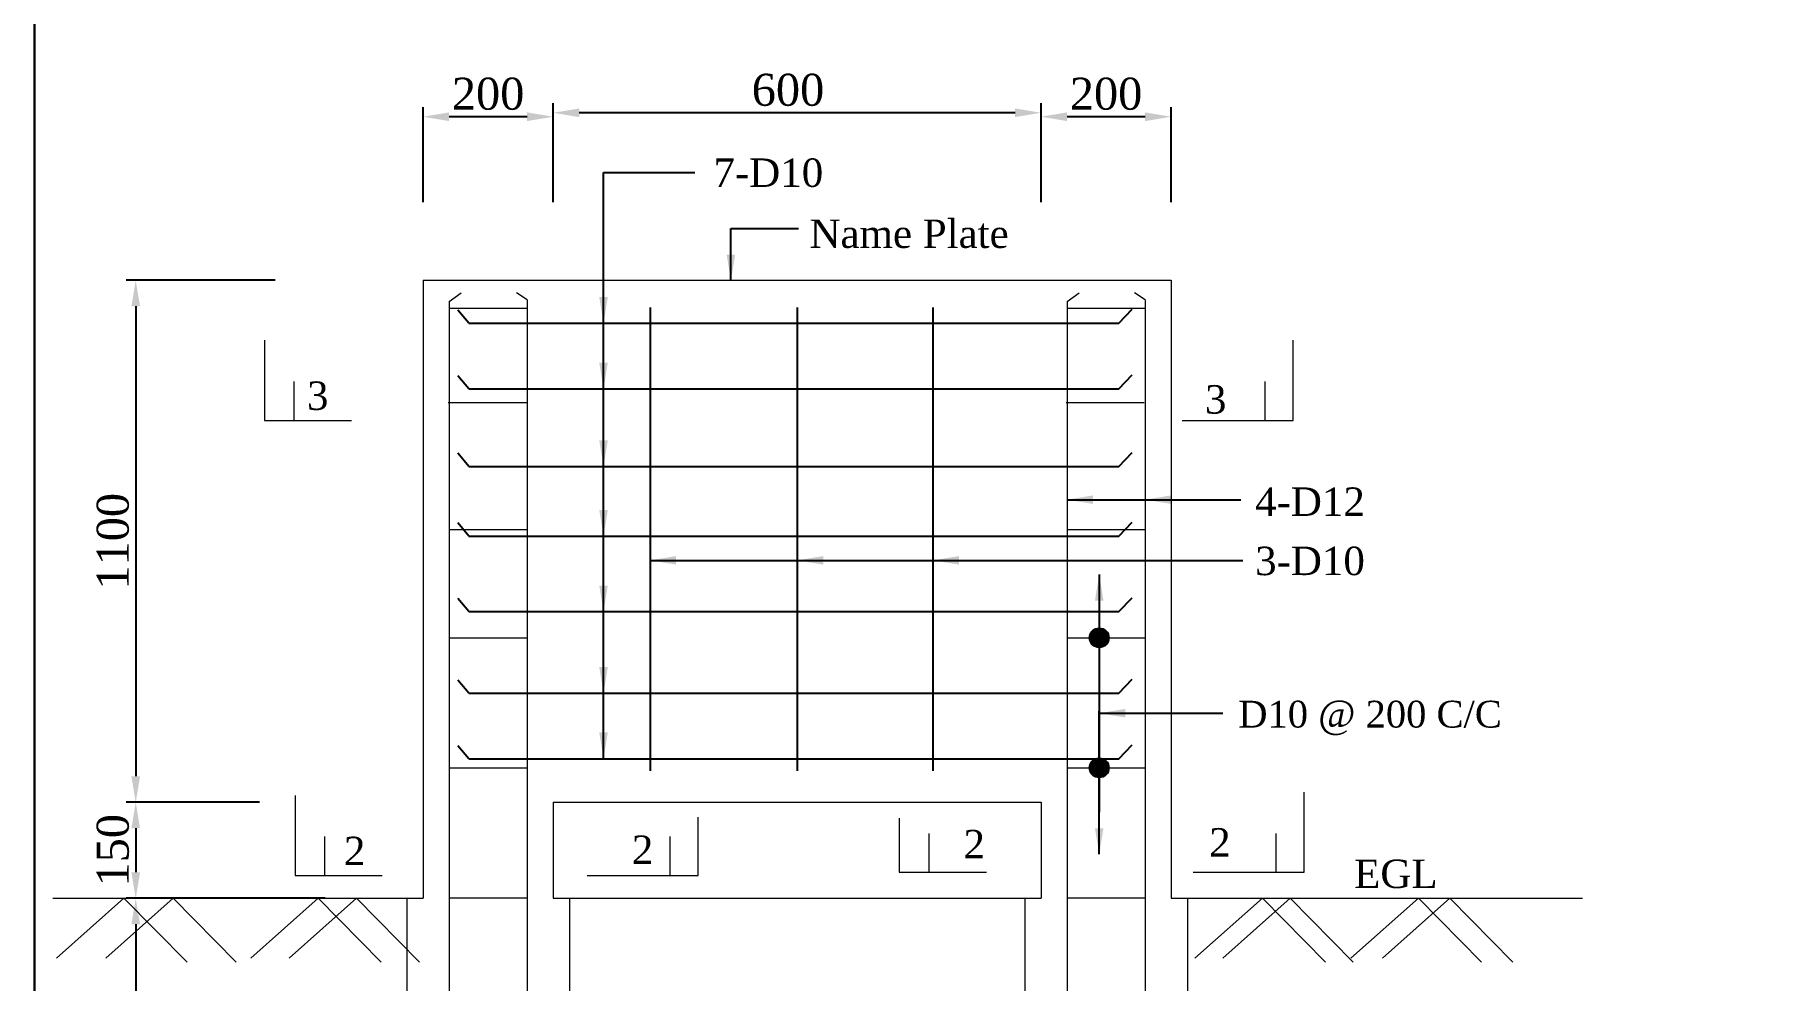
# Model space of a CAD drawing. Header units: metres. Extents: x -2434 to 11656, y -15288 to 8109.
# Drawn here: x 1027.3 to 1093.8, y -8354.2 to -8317.8 of the extents above; entities that cross this region are included whole.
import ezdxf

# ---------------------------------------------------------------- set-up
doc = ezdxf.new("R2010")
doc.units = ezdxf.units.M
doc.layers.add('Blocks', color=11, linetype='Continuous', lineweight=9)
doc.layers.add('LINE', color=7, linetype='Continuous')
doc.styles.get("Standard").update_dxf_attribs({"font": 'times.ttf'})
doc.styles.add('TIMES', font='ARIALN.TTF')
doc.dimstyles.get("Standard").update_dxf_attribs({"dimtxt": 0.5, "dimasz": 0.4075, "dimexe": 0.364, "dimexo": 0.219, "dimgap": 0.09, "dimtad": 0, "dimdec": 0, "dimlfac": 1000, "dimzin": 0, "dimdsep": 46, "dimtxsty": 'Standard', "dimcen": 0.09, "dimadec": 0, "dimazin": 0, "dimtfac": 1, "dimtdec": 0, "dimtofl": 0, "dimtmove": 0, "dimatfit": 3, "dimfxl": 1, "dimtolj": 1, "dimtzin": 0, "dimarcsym": 0})

# ---------------------------------------------------------------- blocks, each defined once
blk = doc.blocks.new('*D888')
at = {"layer": 'Blocks', "color": 0, "linetype": 'ByBlock', "lineweight": -2, "ltscale": 0.5}
for p, q in [((1038.496, -8351.042), (1030.853, -8351.042)), ((1031.217, -8352.042), (1031.217, -8365.042)), ((1035.704, -8366.042), (1030.853, -8366.042))]:
    blk.add_line(p, q, dxfattribs=at)
at = {"layer": 'Blocks', "color": 0, "linetype": 'ByBlock', "lineweight": -3, "ltscale": 0.5}
for points in [[(1031.05, -8352.042), (1031.384, -8352.042), (1031.217, -8351.042)], [(1031.05, -8365.042), (1031.384, -8365.042), (1031.217, -8366.042)]]:
    blk.add_solid(points, dxfattribs=at)
at = {"layer": 'Defpoints', "color": 0, "linetype": 'ByBlock', "lineweight": -3, "ltscale": 0.5}
for p in [(1038.715, -8351.042), (1031.217, -8366.042), (1035.923, -8366.042)]:
    blk.add_point(p, dxfattribs=at)
at = {"layer": 'Blocks', "color": 0, "linetype": 'ByBlock', "lineweight": 13, "ltscale": 0.5, "insert": (1030.342, -8358.542), "char_height": 1.23, "attachment_point": 5, "rotation": 90}
blk.add_mtext('\\A1;{\\fTimes New Roman|b0|i0|c0|p18;600}', dxfattribs=at)
blk = doc.blocks.new('*D889')
at = {"layer": 'Blocks', "color": 0, "linetype": 'ByBlock', "lineweight": -2, "ltscale": 0.5}
for p, q in [((1035.978, -8347.355), (1030.853, -8347.355)), ((1031.217, -8348.355), (1031.217, -8350.042)), ((1038.496, -8351.042), (1030.853, -8351.042))]:
    blk.add_line(p, q, dxfattribs=at)
at = {"layer": 'Blocks', "color": 0, "linetype": 'ByBlock', "lineweight": -3, "ltscale": 0.5}
for points in [[(1031.05, -8348.355), (1031.384, -8348.355), (1031.217, -8347.355)], [(1031.05, -8350.042), (1031.384, -8350.042), (1031.217, -8351.042)]]:
    blk.add_solid(points, dxfattribs=at)
at = {"layer": 'Defpoints', "color": 0, "linetype": 'ByBlock', "lineweight": -3, "ltscale": 0.5}
for p in [(1036.197, -8347.355), (1031.217, -8351.042), (1038.715, -8351.042)]:
    blk.add_point(p, dxfattribs=at)
at = {"layer": 'Blocks', "color": 0, "linetype": 'ByBlock', "lineweight": 13, "ltscale": 0.5, "insert": (1030.342, -8349.198), "char_height": 1.23, "attachment_point": 5, "rotation": 90}
blk.add_mtext('\\A1;150', dxfattribs=at)
blk = doc.blocks.new('*D890')
at = {"layer": 'Blocks', "color": 0, "linetype": 'ByBlock', "lineweight": -2, "ltscale": 0.5}
for p, q in [((1036.578, -8327.292), (1030.853, -8327.292)), ((1031.217, -8328.292), (1031.217, -8346.355)), ((1035.978, -8347.355), (1030.853, -8347.355))]:
    blk.add_line(p, q, dxfattribs=at)
at = {"layer": 'Blocks', "color": 0, "linetype": 'ByBlock', "lineweight": -3, "ltscale": 0.5}
for points in [[(1031.05, -8328.292), (1031.384, -8328.292), (1031.217, -8327.292)], [(1031.05, -8346.355), (1031.384, -8346.355), (1031.217, -8347.355)]]:
    blk.add_solid(points, dxfattribs=at)
at = {"layer": 'Defpoints', "color": 0, "linetype": 'ByBlock', "lineweight": -3, "ltscale": 0.5}
for p in [(1036.797, -8327.292), (1031.217, -8347.355), (1036.197, -8347.355)]:
    blk.add_point(p, dxfattribs=at)
at = {"layer": 'Blocks', "color": 0, "linetype": 'ByBlock', "lineweight": 13, "ltscale": 0.5, "insert": (1030.342, -8337.323), "char_height": 1.23, "attachment_point": 5, "rotation": 90}
blk.add_mtext('\\A1;1100', dxfattribs=at)
blk = doc.blocks.new('*D895')
at = {"layer": 'Blocks', "color": 0, "linetype": 'ByBlock', "lineweight": -2, "ltscale": 0.5}
for p, q in [((1042.26, -8324.29), (1042.26, -8320.643)), ((1047.26, -8324.29), (1047.26, -8320.643)), ((1046.26, -8321.007), (1043.26, -8321.007))]:
    blk.add_line(p, q, dxfattribs=at)
at = {"layer": 'Blocks', "color": 0, "linetype": 'ByBlock', "lineweight": -3, "ltscale": 0.5}
for points in [[(1043.26, -8320.84), (1043.26, -8321.174), (1042.26, -8321.007)], [(1046.26, -8320.84), (1046.26, -8321.174), (1047.26, -8321.007)]]:
    blk.add_solid(points, dxfattribs=at)
at = {"layer": 'Defpoints', "color": 0, "linetype": 'ByBlock', "lineweight": -3, "ltscale": 0.5}
for p in [(1042.26, -8321.007), (1042.26, -8324.509), (1047.26, -8324.509)]:
    blk.add_point(p, dxfattribs=at)
at = {"layer": 'Blocks', "color": 0, "linetype": 'ByBlock', "lineweight": 13, "ltscale": 0.5, "insert": (1044.76, -8320.131), "char_height": 1.23, "attachment_point": 5}
blk.add_mtext('\\A1;{\\fTimes New Roman|b0|i0|c0|p18;200}', dxfattribs=at)
blk = doc.blocks.new('*D896')
at = {"layer": 'Blocks', "color": 0, "linetype": 'ByBlock', "lineweight": -2, "ltscale": 0.5}
for p, q in [((1047.26, -8324.29), (1047.26, -8320.491)), ((1066.01, -8324.29), (1066.01, -8320.491)), ((1065.01, -8320.855), (1048.26, -8320.855))]:
    blk.add_line(p, q, dxfattribs=at)
at = {"layer": 'Blocks', "color": 0, "linetype": 'ByBlock', "lineweight": -3, "ltscale": 0.5}
for points in [[(1048.26, -8320.689), (1048.26, -8321.022), (1047.26, -8320.855)], [(1065.01, -8320.689), (1065.01, -8321.022), (1066.01, -8320.855)]]:
    blk.add_solid(points, dxfattribs=at)
at = {"layer": 'Defpoints', "color": 0, "linetype": 'ByBlock', "lineweight": -3, "ltscale": 0.5}
for p in [(1047.26, -8320.855), (1047.26, -8324.509), (1066.01, -8324.509)]:
    blk.add_point(p, dxfattribs=at)
at = {"layer": 'Blocks', "color": 0, "linetype": 'ByBlock', "lineweight": 13, "ltscale": 0.5, "insert": (1056.286, -8319.98), "char_height": 1.23, "attachment_point": 5}
blk.add_mtext('\\A1;600', dxfattribs=at)
blk = doc.blocks.new('*D897')
at = {"layer": 'Blocks', "color": 0, "linetype": 'ByBlock', "lineweight": -2, "ltscale": 0.5}
for p, q in [((1066.01, -8324.29), (1066.01, -8320.643)), ((1071.01, -8324.29), (1071.01, -8320.643)), ((1070.01, -8321.007), (1067.01, -8321.007))]:
    blk.add_line(p, q, dxfattribs=at)
at = {"layer": 'Blocks', "color": 0, "linetype": 'ByBlock', "lineweight": -3, "ltscale": 0.5}
for points in [[(1067.01, -8320.84), (1067.01, -8321.174), (1066.01, -8321.007)], [(1070.01, -8320.84), (1070.01, -8321.174), (1071.01, -8321.007)]]:
    blk.add_solid(points, dxfattribs=at)
at = {"layer": 'Defpoints', "color": 0, "linetype": 'ByBlock', "lineweight": -3, "ltscale": 0.5}
for p in [(1066.01, -8321.007), (1066.01, -8324.509), (1071.01, -8324.509)]:
    blk.add_point(p, dxfattribs=at)
at = {"layer": 'Blocks', "color": 0, "linetype": 'ByBlock', "lineweight": 13, "ltscale": 0.5, "insert": (1068.51, -8320.131), "char_height": 1.23, "attachment_point": 5}
blk.add_mtext('\\A1;{\\fTimes New Roman|b0|i0|c0|p18;200}', dxfattribs=at)
blk = doc.blocks.new('*D1011')
at = {"layer": 'Blocks', "color": 0, "linetype": 'ByBlock', "lineweight": -2, "ltscale": 0.5}
for p, q in [((1038.496, -8351.042), (1030.853, -8351.042)), ((1031.217, -8352.042), (1031.217, -8365.042)), ((1035.704, -8366.042), (1030.853, -8366.042))]:
    blk.add_line(p, q, dxfattribs=at)
at = {"layer": 'Blocks', "color": 0, "linetype": 'ByBlock', "lineweight": -3, "ltscale": 0.5}
for points in [[(1031.05, -8352.042), (1031.384, -8352.042), (1031.217, -8351.042)], [(1031.05, -8365.042), (1031.384, -8365.042), (1031.217, -8366.042)]]:
    blk.add_solid(points, dxfattribs=at)
at = {"layer": 'Defpoints', "color": 0, "linetype": 'ByBlock', "lineweight": -3, "ltscale": 0.5}
for p in [(1038.715, -8351.042), (1031.217, -8366.042), (1035.923, -8366.042)]:
    blk.add_point(p, dxfattribs=at)
at = {"layer": 'Blocks', "color": 0, "linetype": 'ByBlock', "lineweight": 13, "ltscale": 0.5, "insert": (1030.342, -8358.542), "char_height": 1.23, "attachment_point": 5, "rotation": 90}
blk.add_mtext('\\A1;{\\fTimes New Roman|b0|i0|c0|p18;600}', dxfattribs=at)
blk = doc.blocks.new('*D1012')
at = {"layer": 'Blocks', "color": 0, "linetype": 'ByBlock', "lineweight": -2, "ltscale": 0.5}
for p, q in [((1035.978, -8347.355), (1030.853, -8347.355)), ((1031.217, -8348.355), (1031.217, -8350.042)), ((1038.496, -8351.042), (1030.853, -8351.042))]:
    blk.add_line(p, q, dxfattribs=at)
at = {"layer": 'Blocks', "color": 0, "linetype": 'ByBlock', "lineweight": -3, "ltscale": 0.5}
for points in [[(1031.05, -8348.355), (1031.384, -8348.355), (1031.217, -8347.355)], [(1031.05, -8350.042), (1031.384, -8350.042), (1031.217, -8351.042)]]:
    blk.add_solid(points, dxfattribs=at)
at = {"layer": 'Defpoints', "color": 0, "linetype": 'ByBlock', "lineweight": -3, "ltscale": 0.5}
for p in [(1036.197, -8347.355), (1031.217, -8351.042), (1038.715, -8351.042)]:
    blk.add_point(p, dxfattribs=at)
at = {"layer": 'Blocks', "color": 0, "linetype": 'ByBlock', "lineweight": 13, "ltscale": 0.5, "insert": (1030.342, -8349.198), "char_height": 1.23, "attachment_point": 5, "rotation": 90}
blk.add_mtext('\\A1;150', dxfattribs=at)
blk = doc.blocks.new('*D1013')
at = {"layer": 'Blocks', "color": 0, "linetype": 'ByBlock', "lineweight": -2, "ltscale": 0.5}
for p, q in [((1036.578, -8327.292), (1030.853, -8327.292)), ((1031.217, -8328.292), (1031.217, -8346.355)), ((1035.978, -8347.355), (1030.853, -8347.355))]:
    blk.add_line(p, q, dxfattribs=at)
at = {"layer": 'Blocks', "color": 0, "linetype": 'ByBlock', "lineweight": -3, "ltscale": 0.5}
for points in [[(1031.05, -8328.292), (1031.384, -8328.292), (1031.217, -8327.292)], [(1031.05, -8346.355), (1031.384, -8346.355), (1031.217, -8347.355)]]:
    blk.add_solid(points, dxfattribs=at)
at = {"layer": 'Defpoints', "color": 0, "linetype": 'ByBlock', "lineweight": -3, "ltscale": 0.5}
for p in [(1036.797, -8327.292), (1031.217, -8347.355), (1036.197, -8347.355)]:
    blk.add_point(p, dxfattribs=at)
at = {"layer": 'Blocks', "color": 0, "linetype": 'ByBlock', "lineweight": 13, "ltscale": 0.5, "insert": (1030.342, -8337.323), "char_height": 1.23, "attachment_point": 5, "rotation": 90}
blk.add_mtext('\\A1;1100', dxfattribs=at)
blk = doc.blocks.new('*D1018')
at = {"layer": 'Blocks', "color": 0, "linetype": 'ByBlock', "lineweight": -2, "ltscale": 0.5}
for p, q in [((1042.26, -8324.29), (1042.26, -8320.643)), ((1047.26, -8324.29), (1047.26, -8320.643)), ((1046.26, -8321.007), (1043.26, -8321.007))]:
    blk.add_line(p, q, dxfattribs=at)
at = {"layer": 'Blocks', "color": 0, "linetype": 'ByBlock', "lineweight": -3, "ltscale": 0.5}
for points in [[(1043.26, -8320.84), (1043.26, -8321.174), (1042.26, -8321.007)], [(1046.26, -8320.84), (1046.26, -8321.174), (1047.26, -8321.007)]]:
    blk.add_solid(points, dxfattribs=at)
at = {"layer": 'Defpoints', "color": 0, "linetype": 'ByBlock', "lineweight": -3, "ltscale": 0.5}
for p in [(1042.26, -8321.007), (1042.26, -8324.509), (1047.26, -8324.509)]:
    blk.add_point(p, dxfattribs=at)
at = {"layer": 'Blocks', "color": 0, "linetype": 'ByBlock', "lineweight": 13, "ltscale": 0.5, "insert": (1044.76, -8320.131), "char_height": 1.23, "attachment_point": 5}
blk.add_mtext('\\A1;{\\fTimes New Roman|b0|i0|c0|p18;200}', dxfattribs=at)
blk = doc.blocks.new('*D1019')
at = {"layer": 'Blocks', "color": 0, "linetype": 'ByBlock', "lineweight": -2, "ltscale": 0.5}
for p, q in [((1047.26, -8324.29), (1047.26, -8320.491)), ((1066.01, -8324.29), (1066.01, -8320.491)), ((1065.01, -8320.855), (1048.26, -8320.855))]:
    blk.add_line(p, q, dxfattribs=at)
at = {"layer": 'Blocks', "color": 0, "linetype": 'ByBlock', "lineweight": -3, "ltscale": 0.5}
for points in [[(1048.26, -8320.689), (1048.26, -8321.022), (1047.26, -8320.855)], [(1065.01, -8320.689), (1065.01, -8321.022), (1066.01, -8320.855)]]:
    blk.add_solid(points, dxfattribs=at)
at = {"layer": 'Defpoints', "color": 0, "linetype": 'ByBlock', "lineweight": -3, "ltscale": 0.5}
for p in [(1047.26, -8320.855), (1047.26, -8324.509), (1066.01, -8324.509)]:
    blk.add_point(p, dxfattribs=at)
at = {"layer": 'Blocks', "color": 0, "linetype": 'ByBlock', "lineweight": 13, "ltscale": 0.5, "insert": (1056.286, -8319.98), "char_height": 1.23, "attachment_point": 5}
blk.add_mtext('\\A1;600', dxfattribs=at)
blk = doc.blocks.new('*D1020')
at = {"layer": 'Blocks', "color": 0, "linetype": 'ByBlock', "lineweight": -2, "ltscale": 0.5}
for p, q in [((1066.01, -8324.29), (1066.01, -8320.643)), ((1071.01, -8324.29), (1071.01, -8320.643)), ((1070.01, -8321.007), (1067.01, -8321.007))]:
    blk.add_line(p, q, dxfattribs=at)
at = {"layer": 'Blocks', "color": 0, "linetype": 'ByBlock', "lineweight": -3, "ltscale": 0.5}
for points in [[(1067.01, -8320.84), (1067.01, -8321.174), (1066.01, -8321.007)], [(1070.01, -8320.84), (1070.01, -8321.174), (1071.01, -8321.007)]]:
    blk.add_solid(points, dxfattribs=at)
at = {"layer": 'Defpoints', "color": 0, "linetype": 'ByBlock', "lineweight": -3, "ltscale": 0.5}
for p in [(1066.01, -8321.007), (1066.01, -8324.509), (1071.01, -8324.509)]:
    blk.add_point(p, dxfattribs=at)
at = {"layer": 'Blocks', "color": 0, "linetype": 'ByBlock', "lineweight": 13, "ltscale": 0.5, "insert": (1068.51, -8320.131), "char_height": 1.23, "attachment_point": 5}
blk.add_mtext('\\A1;{\\fTimes New Roman|b0|i0|c0|p18;200}', dxfattribs=at)

msp = doc.modelspace()

# ---------------------------------------------------------------- hatches: boundary and pattern name
at = {"layer": 'Blocks', "linetype": 'ByBlock', "lineweight": 13, "ltscale": 0.5}
for points in [[(1068.629185, -8341.031747, 1), (1067.863831, -8341.031747, 1)], [(1068.629185, -8341.031747, 1), (1067.863831, -8341.031747, 1)], [(1068.629185, -8346.031747, 1), (1067.863831, -8346.031747, 1)], [(1068.629185, -8346.031747, 1), (1067.863831, -8346.031747, 1)]]:
    msp.add_hatch(color=0, dxfattribs=at).paths.add_polyline_path(points)

# ---------------------------------------------------------------- linework, layer by layer
at = {"color": 0, "linetype": 'Continuous', "lineweight": -3, "ltscale": 0.5}
for p, q in [((1044.020653, -8328.940906), (1043.594421, -8328.438681)), ((1044.020653, -8328.940906), (1043.594421, -8328.438681)), ((1050.987249, -8328.340782), (1050.987249, -8346.146747)), ((1050.987249, -8328.340782), (1050.987249, -8346.146747)), ((1056.63853, -8328.340782), (1056.63853, -8346.146747)), ((1056.63853, -8328.340782), (1056.63853, -8346.146747)), ((1061.855125, -8328.340782), (1061.855125, -8346.146747)), ((1061.855125, -8328.340782), (1061.855125, -8346.146747)), ((1069.004275, -8328.940906), (1069.516177, -8328.408779)), ((1069.004275, -8328.940906), (1069.516177, -8328.408779)), ((1044.020653, -8328.940906), (1069.004275, -8328.940906)), ((1044.020653, -8328.940906), (1069.004275, -8328.940906)), ((1044.020653, -8331.463795), (1043.594421, -8330.96157)), ((1044.020653, -8331.463795), (1043.594421, -8330.96157)), ((1069.004275, -8331.463795), (1069.516177, -8330.931668)), ((1069.004275, -8331.463795), (1069.516177, -8330.931668)), ((1044.020653, -8331.463795), (1069.004275, -8331.463795)), ((1044.020653, -8331.463795), (1069.004275, -8331.463795)), ((1044.020653, -8334.445368), (1043.594421, -8333.943143)), ((1044.020653, -8334.445368), (1043.594421, -8333.943143)), ((1069.004275, -8334.445368), (1069.516177, -8333.913242)), ((1069.004275, -8334.445368), (1069.516177, -8333.913242)), ((1044.020653, -8334.445368), (1069.004275, -8334.445368)), ((1044.020653, -8334.445368), (1069.004275, -8334.445368)), ((1044.020653, -8337.121158), (1043.594421, -8336.618933)), ((1044.020653, -8337.121158), (1043.594421, -8336.618933)), ((1069.004275, -8337.121158), (1069.516177, -8336.589032)), ((1069.004275, -8337.121158), (1069.516177, -8336.589032)), ((1044.020653, -8337.121158), (1069.004275, -8337.121158)), ((1044.020653, -8337.121158), (1069.004275, -8337.121158)), ((1044.020653, -8340.02629), (1043.594421, -8339.524065)), ((1044.020653, -8340.02629), (1043.594421, -8339.524065)), ((1044.020653, -8340.02629), (1069.004275, -8340.02629)), ((1044.020653, -8340.02629), (1069.004275, -8340.02629)), ((1069.004275, -8340.02629), (1069.516177, -8339.494164)), ((1069.004275, -8340.02629), (1069.516177, -8339.494164)), ((1044.020653, -8343.160765), (1043.594421, -8342.65854)), ((1044.020653, -8343.160765), (1043.594421, -8342.65854)), ((1069.004275, -8343.160765), (1069.516177, -8342.628638)), ((1069.004275, -8343.160765), (1069.516177, -8342.628638)), ((1044.020653, -8343.160765), (1069.004275, -8343.160765)), ((1044.020653, -8343.160765), (1069.004275, -8343.160765)), ((1044.020653, -8345.683654), (1043.594421, -8345.181429)), ((1044.020653, -8345.683654), (1043.594421, -8345.181429)), ((1069.004275, -8345.683654), (1069.516177, -8345.151527)), ((1069.004275, -8345.683654), (1069.516177, -8345.151527)), ((1044.020653, -8345.683654), (1069.004275, -8345.683654)), ((1044.020653, -8345.683654), (1069.004275, -8345.683654))]:
    msp.add_line(p, q, dxfattribs=at)
at = {"layer": 'Blocks', "color": 0, "linetype": 'ByBlock', "lineweight": 13, "ltscale": 0.5}
for p, q in [((1042.260378, -8327.291536), (1042.260378, -8351.041536)), ((1042.260378, -8327.291536), (1071.010378, -8327.291536)), ((1042.260378, -8327.291536), (1042.260378, -8351.041536)), ((1042.260378, -8327.291536), (1071.010378, -8327.291536)), ((1071.010378, -8327.291536), (1071.010378, -8351.041536)), ((1071.010378, -8327.291536), (1071.010378, -8351.041536)), ((1043.260378, -8328.107335), (1043.723525, -8327.779434)), ((1043.260378, -8328.107335), (1043.723525, -8327.779434)), ((1043.260378, -8328.107335), (1043.260378, -8371.22591)), ((1043.260378, -8328.107335), (1043.260378, -8371.22591)), ((1046.260378, -8328.049479), (1045.847801, -8327.779434)), ((1046.260378, -8328.049479), (1045.847801, -8327.779434)), ((1046.260378, -8328.049479), (1046.260378, -8371.22591)), ((1046.260378, -8328.049479), (1046.260378, -8371.22591)), ((1067.010378, -8328.107335), (1067.473525, -8327.779434)), ((1067.010378, -8328.107335), (1067.473525, -8327.779434)), ((1067.010378, -8328.107335), (1067.010378, -8371.22591)), ((1067.010378, -8328.107335), (1067.010378, -8371.22591)), ((1070.010378, -8328.049479), (1069.597801, -8327.779434)), ((1070.010378, -8328.049479), (1069.597801, -8327.779434)), ((1070.010378, -8328.049479), (1070.010378, -8371.22591)), ((1070.010378, -8328.049479), (1070.010378, -8371.22591)), ((1043.260378, -8328.358095), (1046.260378, -8328.358095)), ((1043.260378, -8328.358095), (1046.260378, -8328.358095)), ((1067.010378, -8328.358095), (1070.010378, -8328.358095)), ((1067.010378, -8328.358095), (1070.010378, -8328.358095)), ((1036.160086, -8329.599885), (1036.160086, -8332.677766)), ((1036.160086, -8329.599885), (1036.160086, -8332.677766)), ((1075.696452, -8332.677766), (1075.696452, -8329.599885)), ((1075.696452, -8332.677766), (1075.696452, -8329.599885)), ((1037.305555, -8332.677766), (1037.305555, -8331.185756)), ((1037.305555, -8332.677766), (1037.305555, -8331.185756)), ((1074.612441, -8331.185756), (1074.612441, -8332.677766)), ((1074.612441, -8331.185756), (1074.612441, -8332.677766)), ((1043.229462, -8331.988251), (1046.229462, -8331.988251)), ((1043.229462, -8331.988251), (1046.229462, -8331.988251)), ((1066.979462, -8331.988251), (1069.979462, -8331.988251)), ((1066.979462, -8331.988251), (1069.979462, -8331.988251)), ((1036.160086, -8332.677766), (1039.507985, -8332.677766)), ((1036.160086, -8332.677766), (1039.507985, -8332.677766)), ((1071.430495, -8332.677766), (1075.696452, -8332.677766)), ((1071.430495, -8332.677766), (1075.696452, -8332.677766)), ((1043.260378, -8336.870787), (1046.260378, -8336.870787)), ((1043.260378, -8336.870787), (1046.260378, -8336.870787)), ((1067.010378, -8336.870787), (1070.010378, -8336.870787)), ((1067.010378, -8336.870787), (1070.010378, -8336.870787)), ((1043.260378, -8341.031747), (1046.260378, -8341.031747)), ((1043.260378, -8341.031747), (1046.260378, -8341.031747)), ((1067.010378, -8341.031747), (1070.010378, -8341.031747)), ((1067.010378, -8341.031747), (1070.010378, -8341.031747)), ((1043.260378, -8346.031747), (1046.260378, -8346.031747)), ((1043.260378, -8346.031747), (1046.260378, -8346.031747)), ((1067.010378, -8346.031747), (1070.010378, -8346.031747)), ((1067.010378, -8346.031747), (1070.010378, -8346.031747)), ((1037.338437, -8347.08874), (1037.338437, -8350.16662)), ((1037.338437, -8347.08874), (1037.338437, -8350.16662)), ((1047.260378, -8347.354812), (1047.260378, -8351.041536)), ((1047.260378, -8347.354812), (1066.010378, -8347.354812)), ((1047.260378, -8347.354812), (1047.260378, -8351.041536)), ((1047.260378, -8347.354812), (1066.010378, -8347.354812)), ((1066.010378, -8347.354812), (1066.010378, -8351.041536)), ((1066.010378, -8347.354812), (1066.010378, -8351.041536)), ((1076.119969, -8350.043033), (1076.119969, -8346.965152)), ((1076.119969, -8350.043033), (1076.119969, -8346.965152)), ((1052.829943, -8350.16662), (1052.829943, -8347.927894)), ((1052.829943, -8350.16662), (1052.829943, -8347.927894)), ((1060.56317, -8347.965293), (1060.56317, -8350.043033)), ((1060.56317, -8347.965293), (1060.56317, -8350.043033)), ((1038.483907, -8350.16662), (1038.483907, -8348.674611)), ((1038.483907, -8350.16662), (1038.483907, -8348.674611)), ((1051.745933, -8348.674611), (1051.745933, -8350.16662)), ((1051.745933, -8348.674611), (1051.745933, -8350.16662)), ((1061.708639, -8350.043033), (1061.708639, -8348.551024)), ((1061.708639, -8350.043033), (1061.708639, -8348.551024)), ((1075.035959, -8348.551024), (1075.035959, -8350.043033)), ((1075.035959, -8348.551024), (1075.035959, -8350.043033)), ((1037.338437, -8350.16662), (1040.686336, -8350.16662)), ((1037.338437, -8350.16662), (1040.686336, -8350.16662)), ((1048.563987, -8350.16662), (1052.829943, -8350.16662)), ((1048.563987, -8350.16662), (1052.829943, -8350.16662)), ((1060.56317, -8350.043033), (1063.911069, -8350.043033)), ((1060.56317, -8350.043033), (1063.911069, -8350.043033)), ((1071.854012, -8350.043033), (1076.119969, -8350.043033)), ((1071.854012, -8350.043033), (1076.119969, -8350.043033)), ((1028.036674, -8351.041536), (1042.260378, -8351.041536)), ((1028.036674, -8351.041536), (1042.260378, -8351.041536)), ((1041.635378, -8351.041536), (1041.635378, -8366.041536)), ((1041.635378, -8351.041536), (1041.635378, -8366.041536)), ((1043.260378, -8351.031747), (1046.260378, -8351.031747)), ((1043.260378, -8351.031747), (1046.260378, -8351.031747)), ((1047.260378, -8351.041536), (1066.010378, -8351.041536)), ((1047.260378, -8351.041536), (1066.010378, -8351.041536)), ((1047.885378, -8351.041536), (1047.885378, -8366.041536)), ((1047.885378, -8351.041536), (1047.885378, -8366.041536)), ((1065.385378, -8351.041536), (1065.385378, -8366.041536)), ((1065.385378, -8351.041536), (1065.385378, -8366.041536)), ((1067.010378, -8351.031747), (1070.010378, -8351.031747)), ((1067.010378, -8351.031747), (1070.010378, -8351.031747)), ((1071.010378, -8351.041536), (1086.815658, -8351.041536)), ((1071.010378, -8351.041536), (1086.815658, -8351.041536)), ((1071.635378, -8351.041536), (1071.635378, -8366.041536)), ((1071.635378, -8351.041536), (1071.635378, -8366.041536))]:
    msp.add_line(p, q, dxfattribs=at)
for points in [[(1028.17139, -8353.348378), (1030.763938, -8351.041536), (1033.187689, -8353.499768)], [(1028.17139, -8353.348378), (1030.763938, -8351.041536), (1033.187689, -8353.499768)], [(1030.066491, -8353.348378), (1032.659039, -8351.041536), (1035.082791, -8353.499768)], [(1030.066491, -8353.348378), (1032.659039, -8351.041536), (1035.082791, -8353.499768)], [(1035.639264, -8353.348378), (1038.231812, -8351.041536), (1040.655563, -8353.499768)], [(1035.639264, -8353.348378), (1038.231812, -8351.041536), (1040.655563, -8353.499768)], [(1037.108354, -8353.348378), (1039.700902, -8351.041536), (1042.124653, -8353.499768)], [(1037.108354, -8353.348378), (1039.700902, -8351.041536), (1042.124653, -8353.499768)], [(1071.925973, -8353.348378), (1074.518521, -8351.041536), (1076.942272, -8353.499768)], [(1071.925973, -8353.348378), (1074.518521, -8351.041536), (1076.942272, -8353.499768)], [(1072.995948, -8353.348378), (1075.588496, -8351.041536), (1078.012247, -8353.499768)], [(1072.995948, -8353.348378), (1075.588496, -8351.041536), (1078.012247, -8353.499768)], [(1077.921356, -8353.348378), (1080.513905, -8351.041536), (1082.937656, -8353.499768)], [(1077.921356, -8353.348378), (1080.513905, -8351.041536), (1082.937656, -8353.499768)], [(1079.130759, -8353.348378), (1081.723307, -8351.041536), (1084.147058, -8353.499768)], [(1079.130759, -8353.348378), (1081.723307, -8351.041536), (1084.147058, -8353.499768)]]:
    msp.add_lwpolyline(points, dxfattribs=at)
for centre in [(1068.246508, -8341.031747), (1068.246508, -8341.031747), (1068.246508, -8346.031747), (1068.246508, -8346.031747)]:
    msp.add_circle(centre, 0.382677, dxfattribs=at)
at = {"layer": 'LINE', "color": 1, "linetype": 'ByBlock', "lineweight": 30, "ltscale": 0.5}
msp.add_lwpolyline([(1027.329468, -8390.853824), (1027.329468, -8272.940331), (1194.075821, -8272.940331), (1194.075821, -8390.853824), (1027.329468, -8390.853824)], close=True, dxfattribs=at)
msp.add_lwpolyline([(1027.329468, -8390.853824), (1027.329468, -8272.940331), (1194.075821, -8272.940331), (1194.075821, -8390.853824), (1027.329468, -8390.853824)], close=True, dxfattribs=at)

# ---------------------------------------------------------------- texts
at = {"layer": 'Blocks', "color": 0, "linetype": 'ByBlock', "lineweight": 13, "ltscale": 0.5, "char_height": 1.09305, "attachment_point": 1, "style": 'TIMES'}
for s, insert, width in [('{\\fTimes New Roman|b0|i0|c0|p18;7-D10}', (1053.420972, -8322.610984), 2.32546388), ('{\\fTimes New Roman|b0|i0|c0|p18;7-D10}', (1053.420972, -8322.610984), 2.32546388), ('{\\fTimes New Roman|b0|i0|c0|p18;Name Plate}', (1057.111055, -8324.956965), 11.89091424), ('{\\fTimes New Roman|b0|i0|c0|p18;Name Plate}', (1057.111055, -8324.956965), 11.89091424), ('{\\fTimes New Roman|b0|i0|c0|p18;3}', (1037.799029, -8331.181139), 2.32546388), ('{\\fTimes New Roman|b0|i0|c0|p18;3}', (1037.799029, -8331.181139), 2.32546388), ('{\\fTimes New Roman|b0|i0|c0|p18;3}', (1072.309533, -8331.322586), 2.32546388), ('{\\fTimes New Roman|b0|i0|c0|p18;3}', (1072.309533, -8331.322586), 2.32546388), ('{\\fTimes New Roman|b0|i0|c0|p18;4-D12}', (1074.237772, -8335.254028), 2.32546388), ('{\\fTimes New Roman|b0|i0|c0|p18;4-D12}', (1074.237772, -8335.254028), 2.32546388), ('{\\fTimes New Roman|b0|i0|c0|p18;3-D10}', (1074.237772, -8337.530758), 2.32546388), ('{\\fTimes New Roman|b0|i0|c0|p18;3-D10}', (1074.237772, -8337.530758), 2.32546388), ('{\\fTimes New Roman|b0|i0|c0|p18;2}', (1039.219222, -8348.677651), 2.32546388), ('{\\fTimes New Roman|b0|i0|c0|p18;2}', (1039.219222, -8348.677651), 2.32546388), ('{\\fTimes New Roman|b0|i0|c0|p18;2}', (1050.285047, -8348.630548), 2.32546388), ('{\\fTimes New Roman|b0|i0|c0|p18;2}', (1050.285047, -8348.630548), 2.32546388), ('{\\fTimes New Roman|b0|i0|c0|p18;2}', (1063.029746, -8348.416511), 2.32546388), ('{\\fTimes New Roman|b0|i0|c0|p18;2}', (1063.029746, -8348.416511), 2.32546388), ('{\\fTimes New Roman|b0|i0|c0|p18;2}', (1072.47205, -8348.348027), 2.32546388), ('{\\fTimes New Roman|b0|i0|c0|p18;2}', (1072.47205, -8348.348027), 2.32546388), ('{\\fTimes New Roman|b0|i0|c0|p18;EGL}', (1078.042655, -8349.5572), 2.32546388), ('{\\fTimes New Roman|b0|i0|c0|p18;EGL}', (1078.042655, -8349.5572), 2.32546388)]:
    msp.add_mtext(s, dxfattribs=dict(at, insert=insert, width=width))
at = {"layer": 'Blocks', "color": 0, "linetype": 'ByBlock', "lineweight": 13, "ltscale": 0.5, "insert": (1078.655425, -8344.78226), "char_height": 1.03087546, "width": 42.84097606, "attachment_point": 8}
msp.add_mtext('D10 @ 200 C/C', dxfattribs=at)
msp.add_mtext('D10 @ 200 C/C', dxfattribs=at)

# ---------------------------------------------------------------- dimensions: what is measured, and where the dimension line sits
at = {"layer": 'Blocks', "color": 0, "linetype": 'ByBlock', "lineweight": 13, "ltscale": 0.5}
for base, p1, p2, text, picture, middle in [((1042.260378, -8321.00687), (1047.260378, -8324.508556), (1042.260378, -8324.508556), '{\\fTimes New Roman|b0|i0|c0|p18;200}', '*D895', (1044.760378, -8321.00687)), ((1042.260378, -8321.00687), (1047.260378, -8324.508556), (1042.260378, -8324.508556), '{\\fTimes New Roman|b0|i0|c0|p18;200}', '*D1018', (1044.760378, -8321.00687)), ((1047.260378, -8320.855271), (1066.010378, -8324.508556), (1047.260378, -8324.508556), '600', '*D896', (1056.285698, -8320.855271)), ((1047.260378, -8320.855271), (1066.010378, -8324.508556), (1047.260378, -8324.508556), '600', '*D1019', (1056.285698, -8320.855271)), ((1066.010378, -8321.00687), (1071.010378, -8324.508556), (1066.010378, -8324.508556), '{\\fTimes New Roman|b0|i0|c0|p18;200}', '*D897', (1068.510378, -8321.00687)), ((1066.010378, -8321.00687), (1071.010378, -8324.508556), (1066.010378, -8324.508556), '{\\fTimes New Roman|b0|i0|c0|p18;200}', '*D1020', (1068.510378, -8321.00687))]:
    dim = msp.add_linear_dim(base=base, p1=p1, p2=p2, text=text, dimstyle='Standard', override={"dimtxt": 1.23, "dimasz": 1, "dimgap": 0.25, "dimtad": 1, "dimazin": 1, "dimfxl": 700, "dimfxlon": 1}, dxfattribs=at)
    dim.commit()
    dim.dimension.update_dxf_attribs({"geometry": picture, "text_midpoint": middle, "dimtype": 160})
for base, p1, p2, text, picture, middle in [((1031.217155, -8347.354812), (1036.797015, -8327.291536), (1036.197041, -8347.354812), '1100', '*D890', (1030.341513, -8337.323174)), ((1031.217155, -8347.354812), (1036.797015, -8327.291536), (1036.197041, -8347.354812), '1100', '*D1013', (1030.341513, -8337.323174)), ((1031.217155, -8351.041536), (1036.197041, -8347.354812), (1038.714876, -8351.041536), '150', '*D889', (1030.341513, -8349.198174)), ((1031.217155, -8351.041536), (1036.197041, -8347.354812), (1038.714876, -8351.041536), '150', '*D1012', (1030.341513, -8349.198174)), ((1031.217155, -8366.041536), (1038.714876, -8351.041536), (1035.923344, -8366.041536), '{\\fTimes New Roman|b0|i0|c0|p18;600}', '*D888', (1030.341513, -8358.541536)), ((1031.217155, -8366.041536), (1038.714876, -8351.041536), (1035.923344, -8366.041536), '{\\fTimes New Roman|b0|i0|c0|p18;600}', '*D1011', (1030.341513, -8358.541536))]:
    dim = msp.add_linear_dim(base=base, p1=p1, p2=p2, angle=90, text=text, dimstyle='Standard', override={"dimtxt": 1.23, "dimasz": 1, "dimgap": 0.25, "dimtad": 1, "dimazin": 1, "dimfxl": 700, "dimfxlon": 1}, dxfattribs=at)
    dim.commit()
    dim.dimension.update_dxf_attribs({"geometry": picture, "text_midpoint": middle})

# ---------------------------------------------------------------- leaders
for points in [[(1049.195917, -8345.667801), (1049.195917, -8323.144191), (1052.701486, -8323.144191)], [(1049.195917, -8343.160765), (1049.195917, -8323.144191)], [(1049.195917, -8340.02629), (1049.195917, -8323.144191)], [(1049.195917, -8337.121158), (1049.195917, -8323.144191)], [(1049.195917, -8334.445368), (1049.195917, -8323.144191)], [(1049.195917, -8331.463795), (1049.195917, -8323.144191)], [(1049.195917, -8328.940906), (1049.195917, -8323.144191)], [(1049.195917, -8345.667801), (1049.195917, -8323.144191), (1052.701486, -8323.144191)], [(1049.195917, -8343.160765), (1049.195917, -8323.144191)], [(1049.195917, -8340.02629), (1049.195917, -8323.144191)], [(1049.195917, -8337.121158), (1049.195917, -8323.144191)], [(1049.195917, -8334.445368), (1049.195917, -8323.144191)], [(1049.195917, -8331.463795), (1049.195917, -8323.144191)], [(1049.195917, -8328.940906), (1049.195917, -8323.144191)], [(1054.091616, -8327.306805), (1054.091616, -8325.306244), (1056.683237, -8325.306244)], [(1054.091616, -8327.306805), (1054.091616, -8325.306244), (1056.683237, -8325.306244)], [(1067.010378, -8335.724727), (1072.862085, -8335.724727)], [(1067.010378, -8335.724727), (1072.862085, -8335.724727)], [(1070.010378, -8335.724727), (1073.682945, -8335.724727)], [(1070.010378, -8335.724727), (1073.682945, -8335.724727)], [(1050.987249, -8338.056075), (1073.76554, -8338.056075)], [(1050.987249, -8338.056075), (1073.76554, -8338.056075)], [(1056.63853, -8338.056075), (1073.76554, -8338.056075)], [(1056.63853, -8338.056075), (1073.76554, -8338.056075)], [(1061.855125, -8338.056075), (1073.76554, -8338.056075)], [(1061.855125, -8338.056075), (1073.76554, -8338.056075)], [(1068.246508, -8338.602509), (1068.246508, -8347.733327)], [(1068.246508, -8338.602509), (1068.246508, -8347.733327)], [(1068.246508, -8349.354997), (1068.246508, -8343.848971)], [(1068.246508, -8349.354997), (1068.246508, -8343.848971)], [(1068.246508, -8343.929968), (1072.998885, -8343.929968)], [(1068.246508, -8343.929968), (1072.998885, -8343.929968)]]:
    msp.add_leader(points, dimstyle='Standard', override={"dimtxt": 1.23, "dimasz": 1, "dimgap": 0.25, "dimtad": 1, "dimazin": 1, "dimfxl": 700, "dimfxlon": 1}, dxfattribs=at)

doc.saveas('drawing.dxf')
